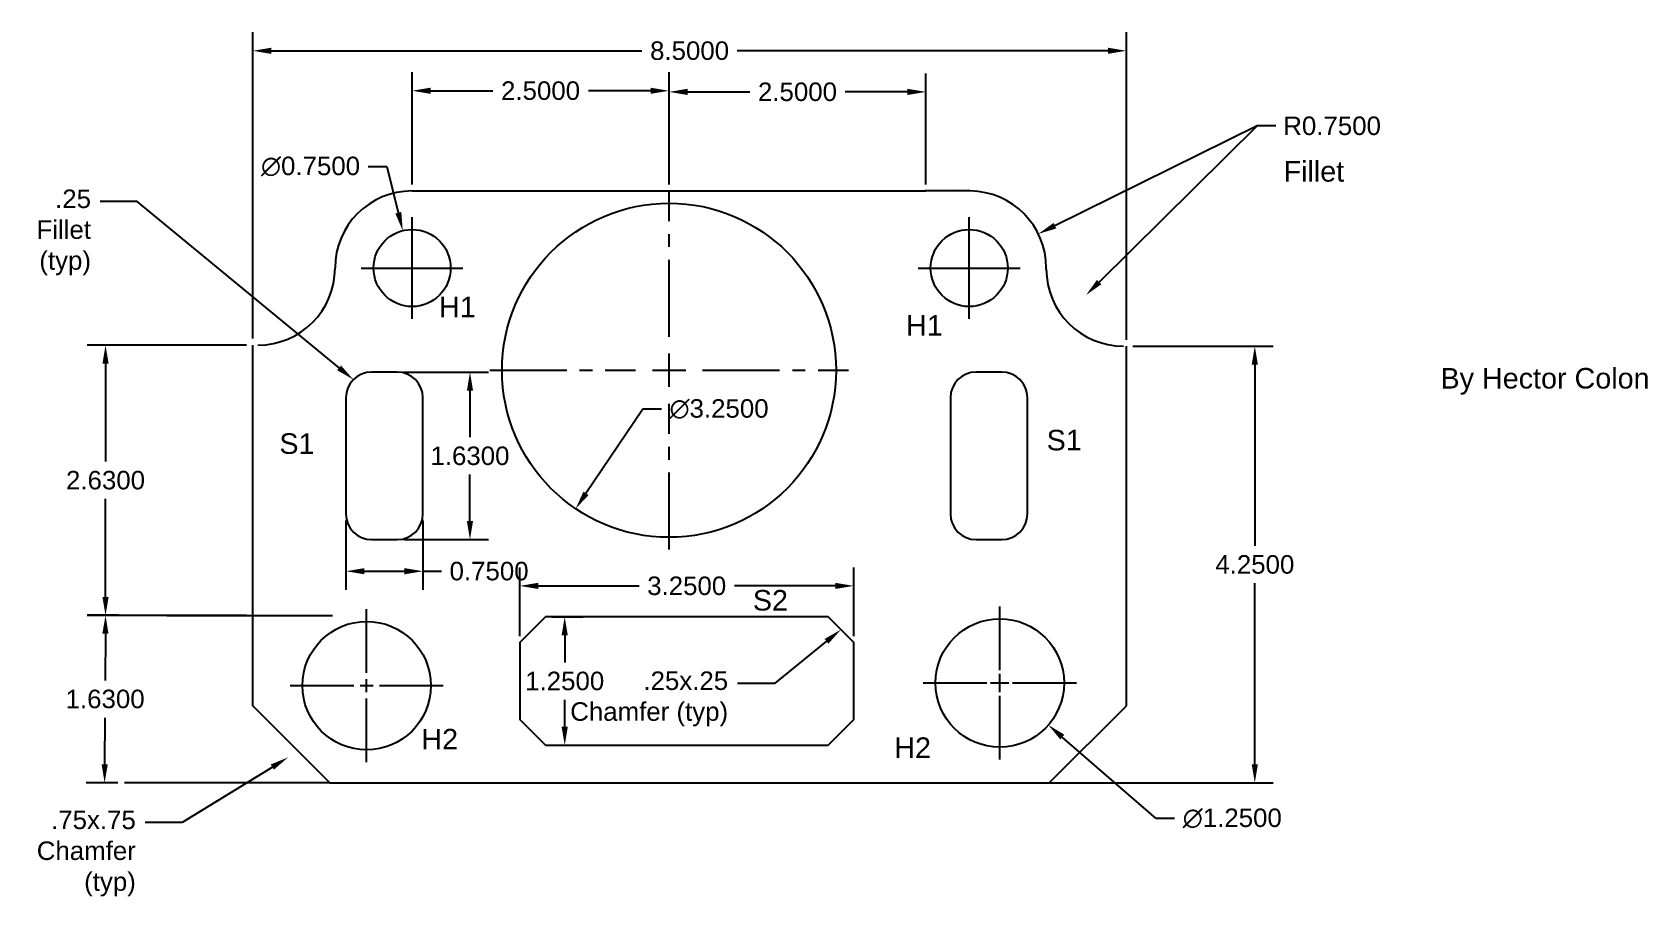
# Model space of a CAD drawing. Header units: inches. Extents: x 23.9 to 39.6, y 3.6 to 12.1.
import ezdxf
from ezdxf import colors
from ezdxf.entities.mleader import LeaderData, LeaderLine
from ezdxf.math import Vec2, Vec3

# ---------------------------------------------------------------- set-up
doc = ezdxf.new("R2010")
doc.units = ezdxf.units.IN
doc.header["$MEASUREMENT"] = 0
doc.linetypes.add('CENTER2', pattern=[1.125, 0.75, -0.125, 0.125, -0.125])
doc.styles.get("Standard").update_dxf_attribs({"font": 'arial.ttf'})
doc.dimstyles.get("Standard").update_dxf_attribs({"dimtxt": 0.18, "dimasz": 0.18, "dimexe": 0.18, "dimexo": 0.0625, "dimgap": 0.09, "dimtad": 0, "dimtih": 1, "dimtoh": 1, "dimdec": 4, "dimzin": 0, "dimdsep": 46, "dimtxsty": 'Standard', "dimcen": 0.09, "dimadec": 0, "dimazin": 0, "dimtfac": 1, "dimtdec": 4, "dimtofl": 0, "dimtmove": 0, "dimatfit": 3, "dimfxl": 1, "dimtolj": 1, "dimtzin": 0, "dimarcsym": 0})

# ---------------------------------------------------------------- blocks, each defined once
blk = doc.blocks.new('*D7')
at = {"color": 0, "lineweight": -2, "transparency": 16777216}
for p, q in [((27.607, 10.57), (27.607, 11.662)), ((30.107, 10.57), (30.107, 11.662)), ((27.787, 11.482), (28.392, 11.482)), ((29.927, 11.482), (29.322, 11.482))]:
    blk.add_line(p, q, dxfattribs=at)
at = {"color": 0, "transparency": 16777216}
for points in [[(27.787, 11.512), (27.787, 11.452), (27.607, 11.482)], [(29.927, 11.512), (29.927, 11.452), (30.107, 11.482)]]:
    blk.add_solid(points, dxfattribs=at)
at = {"layer": 'Defpoints', "color": 0, "transparency": 16777216}
for p in [(30.107, 11.482), (27.607, 10.507), (30.107, 10.507)]:
    blk.add_point(p, dxfattribs=at)
at = {"color": 0, "transparency": 16777216, "insert": (28.857, 11.482), "char_height": 0.18, "attachment_point": 5}
blk.add_mtext('\\A1;2.5000', dxfattribs=at)
blk = doc.blocks.new('*D8')
at = {"color": 0, "lineweight": -2, "transparency": 16777216}
for p, q in [((30.107, 10.57), (30.107, 11.651)), ((32.607, 10.57), (32.607, 11.651)), ((30.287, 11.471), (30.892, 11.471)), ((32.427, 11.471), (31.822, 11.471))]:
    blk.add_line(p, q, dxfattribs=at)
at = {"color": 0, "transparency": 16777216}
for points in [[(30.287, 11.501), (30.287, 11.441), (30.107, 11.471)], [(32.427, 11.501), (32.427, 11.441), (32.607, 11.471)]]:
    blk.add_solid(points, dxfattribs=at)
at = {"layer": 'Defpoints', "color": 0, "transparency": 16777216}
for p in [(30.107, 11.471), (30.107, 10.507), (32.607, 10.507)]:
    blk.add_point(p, dxfattribs=at)
at = {"color": 0, "transparency": 16777216, "insert": (31.357, 11.471), "char_height": 0.18, "attachment_point": 5}
blk.add_mtext('\\A1;2.5000', dxfattribs=at)
blk = doc.blocks.new('*D16')
at = {"color": 0, "lineweight": -2, "transparency": 16777216}
for p, q in [((26.963, 7.302), (26.963, 6.627)), ((27.713, 7.302), (27.713, 6.627)), ((27.143, 6.807), (27.533, 6.807)), ((27.713, 6.807), (27.893, 6.807))]:
    blk.add_line(p, q, dxfattribs=at)
at = {"color": 0, "transparency": 16777216}
for points in [[(27.143, 6.837), (27.143, 6.777), (26.963, 6.807)], [(27.533, 6.837), (27.533, 6.777), (27.713, 6.807)]]:
    blk.add_solid(points, dxfattribs=at)
at = {"layer": 'Defpoints', "color": 0, "transparency": 16777216}
for p in [(26.963, 7.364), (27.713, 7.364), (27.713, 6.807)]:
    blk.add_point(p, dxfattribs=at)
at = {"color": 0, "transparency": 16777216, "insert": (28.356, 6.807), "char_height": 0.18, "attachment_point": 5}
blk.add_mtext('\\A1;0.7500', dxfattribs=at)
blk = doc.blocks.new('*D19')
at = {"color": 0, "lineweight": -2, "transparency": 16777216}
for p, q in [((27.525, 8.744), (28.35, 8.744)), ((28.17, 8.564), (28.17, 8.111)), ((28.17, 7.294), (28.17, 7.747)), ((27.525, 7.114), (28.35, 7.114))]:
    blk.add_line(p, q, dxfattribs=at)
at = {"color": 0, "transparency": 16777216}
for points in [[(28.14, 8.564), (28.2, 8.564), (28.17, 8.744)], [(28.14, 7.294), (28.2, 7.294), (28.17, 7.114)]]:
    blk.add_solid(points, dxfattribs=at)
at = {"layer": 'Defpoints', "color": 0, "transparency": 16777216}
for p in [(27.463, 8.744), (27.463, 7.114), (28.17, 7.114)]:
    blk.add_point(p, dxfattribs=at)
at = {"color": 0, "transparency": 16777216, "insert": (28.17, 7.929), "char_height": 0.18, "attachment_point": 5}
blk.add_mtext('\\A1;1.6300', dxfattribs=at)
blk = doc.blocks.new('*D23')
at = {"color": 0, "lineweight": -2, "transparency": 16777216}
for p, q in [((35.83, 11.14), (33.862, 10.169)), ((36.01, 11.14), (35.83, 11.14)), ((32.938, 9.757), (33.118, 9.757)), ((33.028, 9.667), (33.028, 9.847))]:
    blk.add_line(p, q, dxfattribs=at)
at = {"color": 0, "transparency": 16777216}
blk.add_solid([(33.849, 10.196), (33.875, 10.142), (33.7, 10.089)], dxfattribs=at)
at = {"layer": 'Defpoints', "color": 0, "transparency": 16777216}
for p in [(33.7, 10.089), (33.028, 9.757)]:
    blk.add_point(p, dxfattribs=at)
at = {"color": 0, "transparency": 16777216, "insert": (36.559, 11.14), "char_height": 0.18, "attachment_point": 5}
blk.add_mtext('\\A1;R0.7500', dxfattribs=at)
blk = doc.blocks.new('*D24')
at = {"color": 0, "lineweight": -2, "transparency": 16777216}
for p, q in [((24.754, 6.378), (24.444, 6.379)), ((24.623, 6.198), (24.621, 5.745)), ((24.616, 4.928), (24.619, 5.381)), ((24.745, 4.748), (24.435, 4.749))]:
    blk.add_line(p, q, dxfattribs=at)
at = {"color": 0, "transparency": 16777216}
for points in [[(24.593, 6.199), (24.653, 6.198), (24.624, 6.378)], [(24.586, 4.929), (24.646, 4.928), (24.615, 4.748)]]:
    blk.add_solid(points, dxfattribs=at)
at = {"layer": 'Defpoints', "color": 0, "transparency": 16777216}
for p in [(24.624, 6.378), (24.817, 6.377), (24.807, 4.747)]:
    blk.add_point(p, dxfattribs=at)
at = {"color": 0, "transparency": 16777216, "insert": (24.62, 5.563), "char_height": 0.18, "attachment_point": 5}
blk.add_mtext('\\A1;1.6300', dxfattribs=at)
blk = doc.blocks.new('*D25')
at = {"color": 0, "lineweight": -2, "transparency": 16777216}
for p, q in [((25.995, 9.007), (24.444, 9.007)), ((24.624, 8.827), (24.624, 7.874)), ((24.624, 6.557), (24.624, 7.51)), ((25.995, 6.377), (24.444, 6.377))]:
    blk.add_line(p, q, dxfattribs=at)
at = {"color": 0, "transparency": 16777216}
for points in [[(24.594, 8.827), (24.654, 8.827), (24.624, 9.007)], [(24.594, 6.557), (24.654, 6.557), (24.624, 6.377)]]:
    blk.add_solid(points, dxfattribs=at)
at = {"layer": 'Defpoints', "color": 0, "transparency": 16777216}
for p in [(26.057, 9.007), (24.624, 6.377), (26.057, 6.377)]:
    blk.add_point(p, dxfattribs=at)
at = {"color": 0, "transparency": 16777216, "insert": (24.624, 7.692), "char_height": 0.18, "attachment_point": 5}
blk.add_mtext('\\A1;2.6300', dxfattribs=at)
blk = doc.blocks.new('*D26')
at = {"color": 0, "lineweight": -2, "transparency": 16777216}
for p, q in [((34.62, 8.997), (35.987, 8.997)), ((35.807, 8.817), (35.807, 7.054)), ((35.807, 4.927), (35.807, 6.69)), ((34.62, 4.747), (35.987, 4.747))]:
    blk.add_line(p, q, dxfattribs=at)
at = {"color": 0, "transparency": 16777216}
for points in [[(35.777, 8.817), (35.837, 8.817), (35.807, 8.997)], [(35.777, 4.927), (35.837, 4.927), (35.807, 4.747)]]:
    blk.add_solid(points, dxfattribs=at)
at = {"layer": 'Defpoints', "color": 0, "transparency": 16777216}
for p in [(34.557, 8.997), (34.557, 4.747), (35.807, 4.747)]:
    blk.add_point(p, dxfattribs=at)
at = {"color": 0, "transparency": 16777216, "insert": (35.807, 6.872), "char_height": 0.18, "attachment_point": 5}
blk.add_mtext('\\A1;4.2500', dxfattribs=at)
blk = doc.blocks.new('*D27')
at = {"color": 0, "lineweight": -2, "transparency": 16777216}
for p, q in [((26.057, 9.07), (26.057, 12.051)), ((34.557, 9.06), (34.557, 12.051)), ((26.237, 11.871), (29.844, 11.871)), ((34.377, 11.871), (30.771, 11.871))]:
    blk.add_line(p, q, dxfattribs=at)
at = {"color": 0, "transparency": 16777216}
for points in [[(26.237, 11.901), (26.237, 11.841), (26.057, 11.871)], [(34.377, 11.901), (34.377, 11.841), (34.557, 11.871)]]:
    blk.add_solid(points, dxfattribs=at)
at = {"layer": 'Defpoints', "color": 0, "transparency": 16777216}
for p in [(34.557, 11.871), (26.057, 9.007), (34.557, 8.997)]:
    blk.add_point(p, dxfattribs=at)
at = {"color": 0, "transparency": 16777216, "insert": (30.307, 11.871), "char_height": 0.18, "attachment_point": 5}
blk.add_mtext('\\A1;8.5000', dxfattribs=at)
blk = doc.blocks.new('*D28')
at = {"color": 0, "lineweight": -2, "transparency": 16777216}
for p, q in [((28.654, 6.176), (28.654, 6.844)), ((31.904, 6.176), (31.904, 6.844)), ((28.834, 6.664), (29.816, 6.664)), ((31.724, 6.664), (30.743, 6.664))]:
    blk.add_line(p, q, dxfattribs=at)
at = {"color": 0, "transparency": 16777216}
for points in [[(28.834, 6.694), (28.834, 6.634), (28.654, 6.664)], [(31.724, 6.694), (31.724, 6.634), (31.904, 6.664)]]:
    blk.add_solid(points, dxfattribs=at)
at = {"layer": 'Defpoints', "color": 0, "transparency": 16777216}
for p in [(31.904, 6.664), (28.654, 6.113), (31.904, 6.113)]:
    blk.add_point(p, dxfattribs=at)
at = {"color": 0, "transparency": 16777216, "insert": (30.279, 6.664), "char_height": 0.18, "attachment_point": 5}
blk.add_mtext('\\A1;3.2500', dxfattribs=at)
blk = doc.blocks.new('*D29')
at = {"color": 0, "lineweight": -2, "transparency": 16777216}
for p, q in [((28.967, 6.363), (29.272, 6.363)), ((29.092, 6.183), (29.092, 5.92)), ((29.092, 5.293), (29.092, 5.556)), ((28.967, 5.113), (29.272, 5.113))]:
    blk.add_line(p, q, dxfattribs=at)
at = {"color": 0, "transparency": 16777216}
for points in [[(29.062, 6.183), (29.122, 6.183), (29.092, 6.363)], [(29.062, 5.293), (29.122, 5.293), (29.092, 5.113)]]:
    blk.add_solid(points, dxfattribs=at)
at = {"layer": 'Defpoints', "color": 0, "transparency": 16777216}
for p in [(28.904, 6.363), (28.904, 5.113), (29.092, 5.113)]:
    blk.add_point(p, dxfattribs=at)
at = {"color": 0, "transparency": 16777216, "insert": (29.092, 5.738), "char_height": 0.18, "attachment_point": 5}
blk.add_mtext('\\A1;1.2500', dxfattribs=at)
blk = doc.blocks.new('*U30')
at = {"color": 0, "linetype": 'CENTER2', "transparency": 16777216}
for p, q in [((0, 0.125), (0, 0.745)), ((-0.745, 0), (-0.125, 0)), ((0.125, 0), (0.745, 0)), ((0, -0.745), (0, -0.125))]:
    blk.add_line(p, q, dxfattribs=at)
at = {"color": 0, "linetype": 'Continuous', "transparency": 16777216}
for p, q in [((-0.0625, 0), (0.0625, 0)), ((0, -0.0625), (0, 0.0625))]:
    blk.add_line(p, q, dxfattribs=at)
blk = doc.blocks.new('*U31')
at = {"color": 0, "linetype": 'CENTER2', "transparency": 16777216}
for p, q in [((0, 0.125), (0, 0.745)), ((-0.745, 0), (-0.125, 0)), ((0.125, 0), (0.745, 0)), ((0, -0.745), (0, -0.125))]:
    blk.add_line(p, q, dxfattribs=at)
at = {"color": 0, "linetype": 'Continuous', "transparency": 16777216}
for p, q in [((-0.0625, 0), (0.0625, 0)), ((0, -0.0625), (0, 0.0625))]:
    blk.add_line(p, q, dxfattribs=at)
blk = doc.blocks.new('*U32')
at = {"color": 0, "linetype": 'CENTER2', "transparency": 16777216}
for p, q in [((0, 0.075), (0, 0.495)), ((-0.495, 0), (-0.075, 0)), ((0.075, 0), (0.495, 0)), ((0, -0.495), (0, -0.075))]:
    blk.add_line(p, q, dxfattribs=at)
at = {"color": 0, "linetype": 'Continuous', "transparency": 16777216}
for p, q in [((-0.0375, 0), (0.0375, 0)), ((0, -0.0375), (0, 0.0375))]:
    blk.add_line(p, q, dxfattribs=at)
blk = doc.blocks.new('*U33')
at = {"color": 0, "linetype": 'CENTER2', "transparency": 16777216}
for p, q in [((0, 0.075), (0, 0.495)), ((-0.495, 0), (-0.075, 0)), ((0.075, 0), (0.495, 0)), ((0, -0.495), (0, -0.075))]:
    blk.add_line(p, q, dxfattribs=at)
at = {"color": 0, "linetype": 'Continuous', "transparency": 16777216}
for p, q in [((-0.0375, 0), (0.0375, 0)), ((0, -0.0375), (0, 0.0375))]:
    blk.add_line(p, q, dxfattribs=at)
blk = doc.blocks.new('*D34')
at = {"color": 0, "lineweight": -2, "transparency": 16777216}
for p, q in [((27.18, 10.745), (27.36, 10.745)), ((27.36, 10.745), (27.473, 10.296)), ((27.517, 9.757), (27.697, 9.757)), ((27.607, 9.667), (27.607, 9.847))]:
    blk.add_line(p, q, dxfattribs=at)
at = {"color": 0, "transparency": 16777216}
blk.add_solid([(27.502, 10.303), (27.444, 10.288), (27.516, 10.121)], dxfattribs=at)
at = {"layer": 'Defpoints', "color": 0, "transparency": 16777216}
for p in [(27.516, 10.121), (27.698, 9.393)]:
    blk.add_point(p, dxfattribs=at)
at = {"color": 0, "transparency": 16777216, "insert": (26.619, 10.745), "char_height": 0.18, "attachment_point": 5}
blk.add_mtext('\\A1;∅0.7500', dxfattribs=at)
blk = doc.blocks.new('*D35')
at = {"color": 0, "lineweight": -2, "transparency": 16777216}
for p, q in [((33.235, 5.72), (33.415, 5.72)), ((33.325, 5.63), (33.325, 5.81)), ((34.847, 4.402), (33.934, 5.193)), ((35.027, 4.402), (34.847, 4.402))]:
    blk.add_line(p, q, dxfattribs=at)
at = {"color": 0, "transparency": 16777216}
blk.add_solid([(33.954, 5.216), (33.914, 5.17), (33.798, 5.311)], dxfattribs=at)
at = {"layer": 'Defpoints', "color": 0, "transparency": 16777216}
for p in [(32.853, 6.129), (33.798, 5.311)]:
    blk.add_point(p, dxfattribs=at)
at = {"color": 0, "transparency": 16777216, "insert": (35.588, 4.402), "char_height": 0.18, "attachment_point": 5}
blk.add_mtext('\\A1;∅1.2500', dxfattribs=at)
blk = doc.blocks.new('*U39')
at = {"color": 0, "linetype": 'CENTER2', "transparency": 16777216}
for p, q in [((0, 0.325), (0, 1.745)), ((-1.745, 0), (-0.325, 0)), ((0.325, 0), (1.745, 0)), ((0, -1.745), (0, -0.325))]:
    blk.add_line(p, q, dxfattribs=at)
at = {"color": 0, "linetype": 'Continuous', "transparency": 16777216}
for p, q in [((0, -0.1625), (0, 0.1625)), ((-0.1625, 0), (0.1625, 0))]:
    blk.add_line(p, q, dxfattribs=at)
blk = doc.blocks.new('*D40')
at = {"color": 0, "lineweight": -2, "transparency": 16777216}
for p, q in [((29.853, 8.385), (29.299, 7.564)), ((30.033, 8.385), (29.853, 8.385))]:
    blk.add_line(p, q, dxfattribs=at)
at = {"color": 0, "transparency": 16777216}
blk.add_solid([(29.274, 7.581), (29.324, 7.548), (29.198, 7.415)], dxfattribs=at)
at = {"layer": 'Defpoints', "color": 0, "transparency": 16777216}
for p in [(31.016, 10.109), (29.198, 7.415)]:
    blk.add_point(p, dxfattribs=at)
at = {"color": 0, "transparency": 16777216, "insert": (30.594, 8.385), "char_height": 0.18, "attachment_point": 5}
blk.add_mtext('\\A1;∅3.2500', dxfattribs=at)

msp = doc.modelspace()

# ---------------------------------------------------------------- linework, layer by layer
for p, q in [((35.82976, 11.14008), (34.293, 9.62092)), ((36.00976, 11.14008), (35.82976, 11.14008)), ((27.60729, 10.50726), (30.10729, 10.50726)), ((30.10729, 10.50726), (32.60729, 10.50726)), ((32.95162, 10.50817), (32.59702, 10.50726)), ((32.87351, 10.51136), (32.85729, 10.50726)), ((33.03783, 10.50704), (32.8654, 10.50931)), ((26.85729, 9.75726), (26.85729, 9.75726)), ((33.77793, 9.74726), (33.77793, 9.7571)), ((26.05723, 6.37726), (26.05723, 9.00726)), ((26.10729, 9.00726), (26.10729, 9.00726)), ((34.52793, 8.99726), (34.52793, 8.99726)), ((34.55723, 5.49726), (34.55723, 8.99726)), ((25.21956, 6.37726), (26.83244, 6.37532)), ((26.05723, 5.49726), (26.05723, 6.37726)), ((26.80723, 4.74726), (26.05723, 5.49726)), ((33.80723, 4.74726), (34.55723, 5.49726)), ((26.80723, 4.74726), (24.80723, 4.74726)), ((26.80723, 4.74726), (33.80723, 4.74726)), ((33.80723, 4.74726), (35.80723, 4.74726))]:
    msp.add_line(p, q)
for points in [[(27.21253, 7.1144), (27.46253, 7.1144, 0.41421356), (27.71253, 7.3644), (27.71253, 8.4944, 0.41421356), (27.46253, 8.7444), (27.21253, 8.7444, 0.41421356), (26.96253, 8.4944), (26.96253, 7.3644, 0.41421356)], [(33.09515, 7.1144), (33.34515, 7.1144, 0.41421356), (33.59515, 7.3644), (33.59515, 8.4944, 0.41421356), (33.34515, 8.7444), (33.09515, 8.7444, 0.41421356), (32.84515, 8.4944), (32.84515, 7.3644, 0.41421356)]]:
    msp.add_lwpolyline(points, format="xyb", close=True)
msp.add_lwpolyline([(28.90443, 5.11328), (31.65443, 5.11328), (31.90443, 5.36328), (31.90443, 6.11328), (31.65443, 6.36328), (28.90443, 6.36328), (28.65443, 6.11328), (28.65443, 5.36328)], close=True)
for centre, radius in [((30.10729, 8.76226), 1.625), ((27.60729, 9.75726), 0.375), ((33.02793, 9.7571), 0.375), ((27.16471, 5.69396), 0.625), ((33.32546, 5.71992), 0.625)]:
    msp.add_circle(centre, radius)
for centre, start, end in [((27.60729, 9.75726), 90, 180), ((33.02793, 9.7571), 0, 89.2435), ((26.10729, 9.75726), 270, 0), ((34.52793, 9.74726), 180, 270)]:
    msp.add_arc(centre, 0.75, start, end)
msp.add_solid([(34.27191, 9.64226), (34.31409, 9.59959), (34.16499, 9.49438)])

# ---------------------------------------------------------------- block references
at = {"linetype": 'CENTER2'}
for name, p in [('*U39', (30.10729, 8.76226)), ('*U32', (27.60729, 9.75726)), ('*U33', (33.02793, 9.7571)), ('*U30', (33.32546, 5.71992)), ('*U31', (27.16471, 5.69396))]:
    msp.add_blockref(name, p, dxfattribs=at)

# ---------------------------------------------------------------- texts
at = {"insert": (36.55921, 11.14008), "char_height": 0.18, "attachment_point": 5}
msp.add_mtext('\\A1;R0.7500', dxfattribs=at)
at = {"char_height": 0.2, "attachment_point": 1}
for s, width, insert in [('Fillet', 1.049786, (36.08665, 10.79758)), ('H1', 0.6879821, (27.86974, 9.47878)), ('H1', 0.6879821, (32.41334, 9.29859)), ('By Hector Colon', 2.7304702, (37.61409, 8.78449)), ('S1', 0.6468475, (33.7813, 8.18273)), ('S1', 0.6468475, (26.31568, 8.14899)), ('S2', 0.8296279, (30.92265, 6.6243)), ('H2', 2.2264585, (27.69731, 5.2732)), ('H2', 2.2264585, (32.2988, 5.18995))]:
    msp.add_mtext_dynamic_manual_height_columns(s, width=width, gutter_width=1, heights=[0], dxfattribs=dict(at, insert=insert))

# ---------------------------------------------------------------- dimensions: what is measured, and where the dimension line sits
for base, p1, p2, picture, middle in [((34.55723, 11.87079), (26.05723, 9.00726), (34.55723, 8.99726), '*D27', (30.30723, 11.87079)), ((30.10729, 11.482), (27.60729, 10.50726), (30.10729, 10.50726), '*D7', (28.85729, 11.482)), ((30.10729, 11.47057), (32.60729, 10.50726), (30.10729, 10.50726), '*D8', (31.35729, 11.47057)), ((27.71253, 6.80675), (26.96253, 7.3644), (27.71253, 7.3644), '*D16', (28.35585, 6.80675)), ((31.90443, 6.66354), (28.65443, 6.11328), (31.90443, 6.11328), '*D28', (30.27943, 6.66354))]:
    dim = msp.add_linear_dim(base=base, p1=p1, p2=p2, dimstyle='Standard')
    dim.commit()
    dim.dimension.update_dxf_attribs({"geometry": picture, "text_midpoint": middle})
dim = msp.add_radius_dim(center=(33.02793, 9.7571), mpoint=(33.70046, 10.08906), dimstyle='Standard')
dim.commit()
dim.dimension.update_dxf_attribs({"geometry": '*D23', "text_midpoint": (36.55921, 11.14008), "dimtype": 164})
for p1, p2, picture, middle in [((27.69825, 9.39346), (27.51633, 10.12106), '*D34', (26.61921, 10.74451)), ((31.01612, 10.10936), (29.19847, 7.41517), '*D40', (30.59417, 8.38523)), ((32.85306, 6.12914), (33.79785, 5.31069), '*D35', (35.58846, 4.40166))]:
    dim = msp.add_diameter_dim_2p(p1=p1, p2=p2, dimstyle='Standard')
    dim.commit()
    dim.dimension.update_dxf_attribs({"geometry": picture, "text_midpoint": middle, "dimtype": 163})
for p1, p2, distance, picture, middle in [((26.05723, 9.00726), (26.05723, 6.37726), -1.43284, '*D25', (24.62438, 7.69226)), ((34.55723, 8.99726), (34.55723, 4.74726), 1.25, '*D26', (35.80723, 6.87226)), ((27.46253, 8.7444), (27.46253, 7.1144), 0.70793, '*D19', (28.17046, 7.9294)), ((24.80723, 4.74726), (24.81659, 6.37726), 0.19221, '*D24', (24.61971, 5.56337)), ((28.90443, 6.36328), (28.90443, 5.11328), 0.18805, '*D29', (29.09248, 5.73828))]:
    dim = msp.add_aligned_dim(p1=p1, p2=p2, distance=distance, dimstyle='Standard')
    dim.commit()
    dim.dimension.update_dxf_attribs({"geometry": picture, "text_midpoint": middle})

# ---------------------------------------------------------------- leaders
ml = msp.add_multileader_mtext('Standard')
ml.set_content('.25 \\PFillet \\P(typ)', color=256)
ml.set_leader_properties()
ml.build(insert=Vec2(0, 0))
ml.multileader.update_dxf_attribs({"dogleg_length": 0.36, "arrow_head_size": 0.18})
ctx = ml.context
ctx.base_point, ctx.char_height, ctx.arrow_head_size, ctx.landing_gap_size, ctx.plane_origin = Vec3(23.88423, 10.40443), 0.18, 0.18, 0.09, Vec3(27.03575, 8.67118)
ctx.text_align_type = 2
notes = []
notes.append((ctx, [(0, (1, 1, 0), (24.93268, 10.40443), (-1, 0), 0.36, [(0, [(27.03575, 8.67118)], 0, [])])]))
ctx.mtext.insert, ctx.mtext.alignment, ctx.mtext.flow_direction = Vec3(24.48268, 10.52089), 3, 5
ml = msp.add_multileader_mtext('Standard')
ml.set_content('.25x.25 \\PChamfer (typ)', color=256)
ml.set_leader_properties()
ml.build(insert=Vec2(0, 0))
ml.multileader.update_dxf_attribs({"dogleg_length": 0.36, "arrow_head_size": 0.18})
ctx = ml.context
ctx.base_point, ctx.char_height, ctx.arrow_head_size, ctx.landing_gap_size, ctx.plane_origin = Vec3(29.07697, 5.7151), 0.18, 0.18, 0.09, Vec3(31.77943, 6.23828)
ctx.text_align_type = 2
notes.append((ctx, [(0, (1, 1, 0), (31.13236, 5.7151), (-1, 0), 0.36, [(0, [(31.77943, 6.23828)], 0, [])])]))
ctx.mtext.insert, ctx.mtext.alignment, ctx.mtext.flow_direction = Vec3(30.68236, 5.83156), 3, 5
ml = msp.add_multileader_mtext('Standard')
ml.set_content('.75x.75 \\PChamfer\\P(typ)', color=256)
ml.set_leader_properties()
ml.build(insert=Vec2(0, 0))
ml.multileader.update_dxf_attribs({"dogleg_length": 0.36, "arrow_head_size": 0.18})
ctx = ml.context
ctx.base_point, ctx.char_height, ctx.arrow_head_size, ctx.landing_gap_size, ctx.plane_origin = Vec3(23.8737, 4.3609), 0.18, 0.18, 0.09, Vec3(26.40054, 4.99565)
ctx.text_align_type = 2
notes.append((ctx, [(0, (1, 1, 0), (25.36883, 4.3609), (-1, 0), 0.36, [(0, [(26.40054, 4.99565)], 0, [])])]))
ctx.mtext.insert, ctx.mtext.alignment, ctx.mtext.flow_direction = Vec3(24.91883, 4.47736), 3, 5
for ctx, leaders in notes:
    for number, flags, end, landing, length, lines in leaders:
        leader = LeaderData()
        leader.index, (leader.has_last_leader_line, leader.has_dogleg_vector, leader.attachment_direction) = number, flags
        leader.last_leader_point, leader.dogleg_vector, leader.dogleg_length = Vec3(end), Vec3(landing), length
        for number, points, colour, breaks in lines:
            line = LeaderLine()
            line.index, line.vertices, line.color, line.breaks = number, Vec3.list(points), colors.encode_raw_color(colour), breaks
            leader.lines.append(line)
        ctx.leaders.append(leader)

doc.saveas('drawing.dxf')
